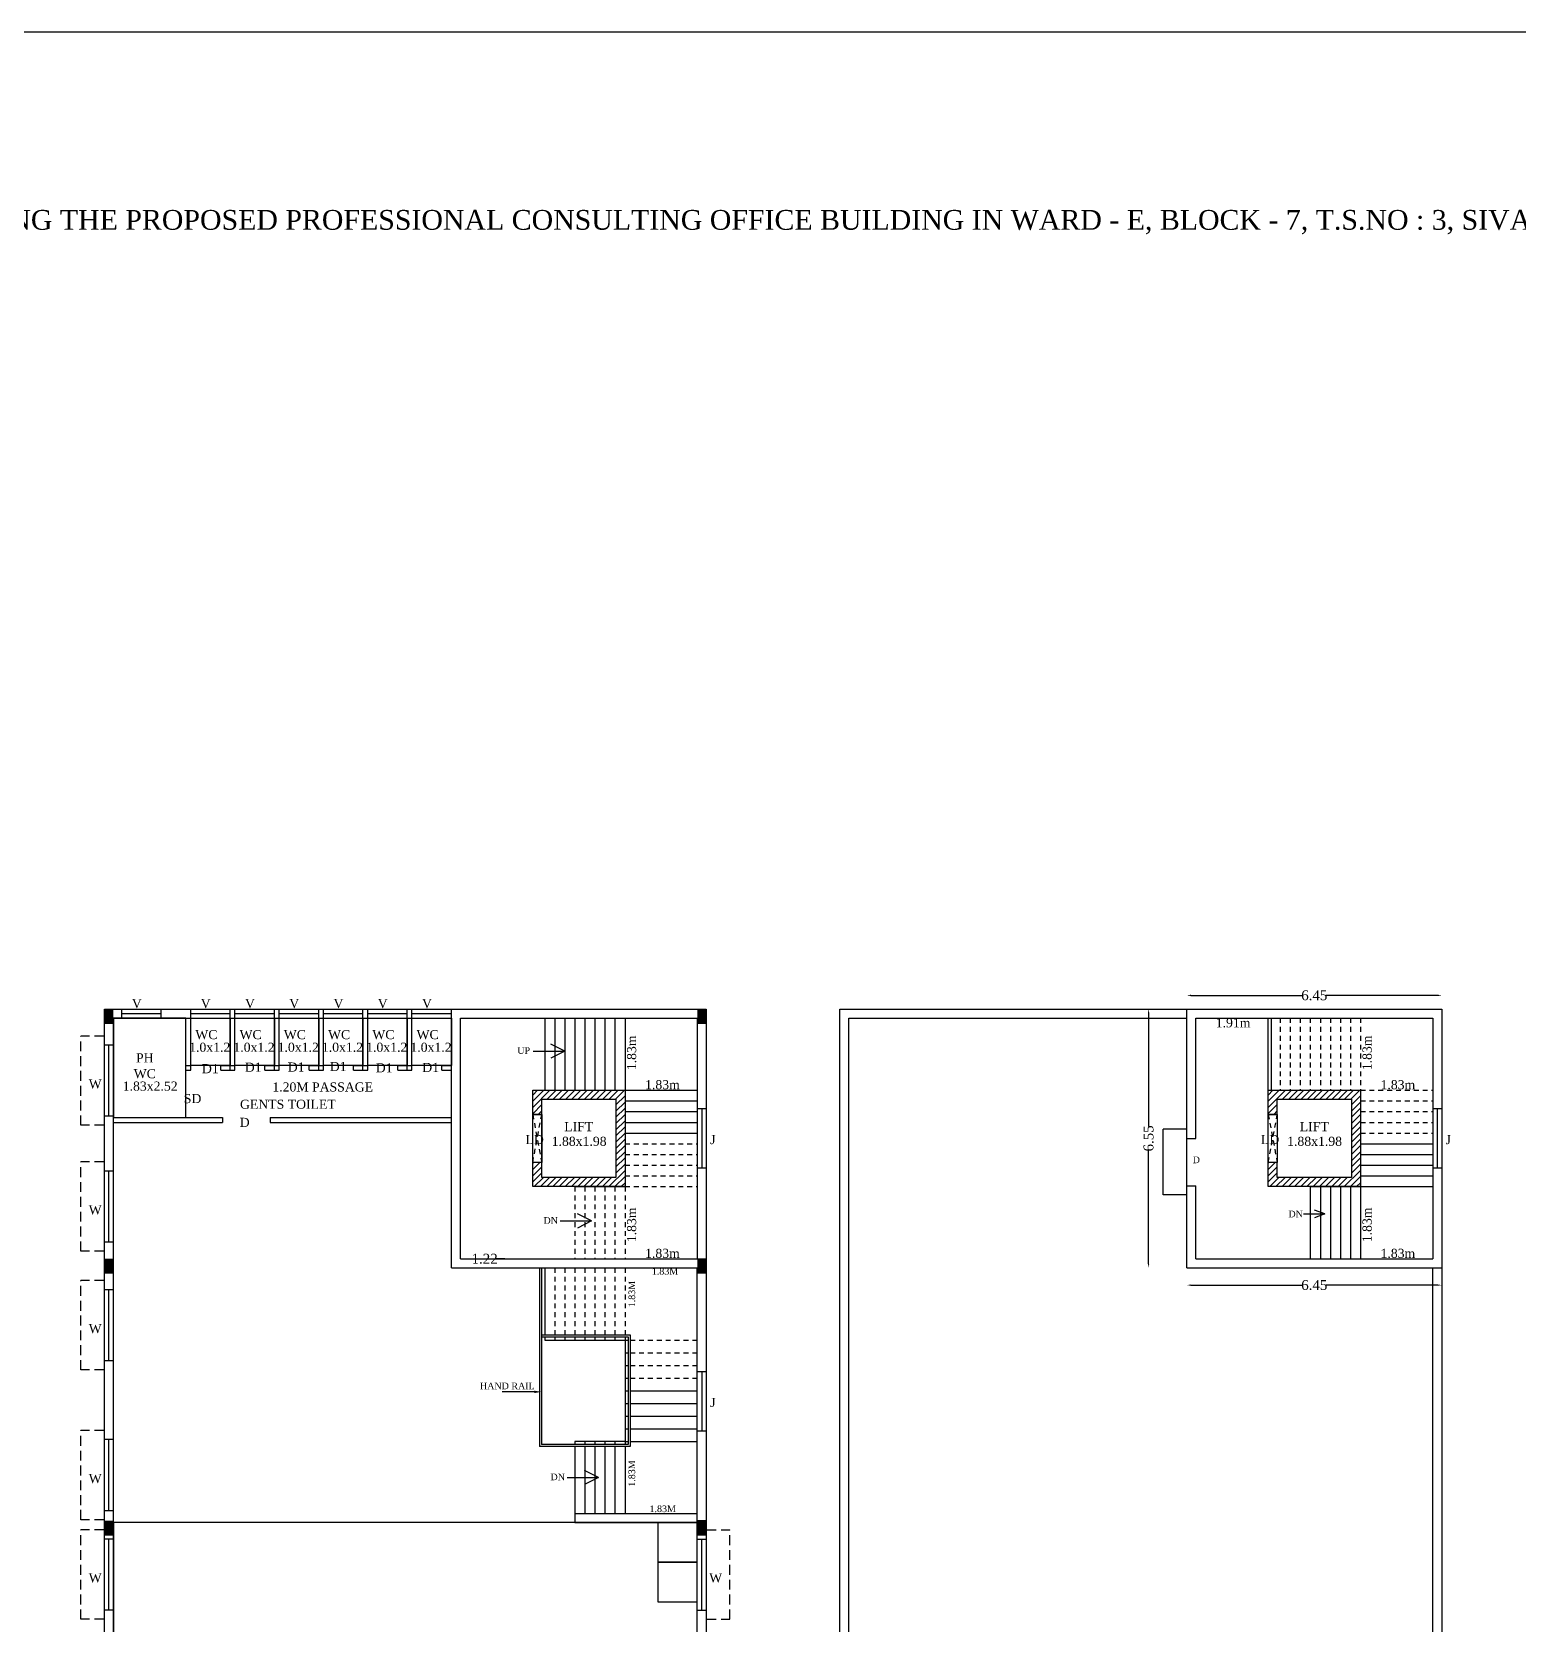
# Model space of a CAD drawing. Header units: metres. Extents: x 3520 to 17931, y 2577 to 6638.
# Drawn here: x 3589.66 to 3627.28, y 2670.05 to 2710.35 of the extents above; entities that cross this region are included whole.
import ezdxf
from ezdxf import colors
from ezdxf.entities.mleader import LeaderData, LeaderLine
from ezdxf.math import Vec2, Vec3

# ---------------------------------------------------------------- set-up
doc = ezdxf.new("R2010")
doc.units = ezdxf.units.M
doc.header["$MEASUREMENT"] = 0
doc.linetypes.add('DASHED2', pattern=[0.375, 0.25, -0.125])
doc.linetypes.add('HIDDEN2', pattern=[0.1875, 0.125, -0.0625])
for name, color, linetype in [('BLK_1_FLR_3_AC_ROOM_1', 7, 'Continuous'), ('BLK_1_FLR_3_BLT_UP_AREA', 7, 'Continuous'), ('BLK_1_FLR_3_CARPET_AREA', 7, 'Continuous'), ('BLK_1_FLR_3_DA_LIFT', 7, 'Continuous'), ('BLK_1_FLR_3_DRINKING_WATER', 7, 'Continuous'), ('BLK_1_FLR_3_EXIT_WIDTH_DOOR', 7, 'Continuous'), ('BLK_1_FLR_3_SP_WC', 7, 'Continuous'), ('BLK_1_FLR_3_WASH', 7, 'Continuous'), ('BLK_1_FLR_3_WATER_CLOSET', 7, 'Continuous'), ('BLK_1_FLR_4_ROOF_AREA', 7, 'Continuous'), ('BLK_1_STAIR_HEADROOM', 7, 'Continuous'), ('LOCATION_PLAN', 7, 'Continuous')]:
    doc.layers.add(name, color=color, linetype=linetype)
doc.styles.add('ANAND', font='times.ttf')
doc.styles.get("Standard").update_dxf_attribs({"font": 'times.ttf'})
doc.dimstyles.new('STANDARD$0', dxfattribs={"dimtxt": 0.25, "dimasz": 0.1, "dimexe": 2, "dimexo": 2, "dimgap": 0, "dimtad": 0, "dimzin": 0, "dimdsep": 46, "dimtxsty": 'ANAND', "dimcen": 0.0625, "dimdle": 2.5, "dimse1": 1, "dimse2": 1, "dimclrd": 2, "dimclre": 9, "dimadec": 0, "dimazin": 0, "dimtfac": 1, "dimtix": 1, "dimtofl": 0, "dimtmove": 2, "dimatfit": 3, "dimldrblk": 'OBLIQUE', "dimfxl": 0, "dimtolj": 1, "dimtzin": 0, "dimarcsym": 0})

# ---------------------------------------------------------------- blocks, each defined once
blk = doc.blocks.new('*D40')
at = {"color": 2, "lineweight": -2}
for p, q in [((3618.995, 2685.967), (3621.816, 2685.967)), ((3625.243, 2685.967), (3622.422, 2685.967))]:
    blk.add_line(p, q, dxfattribs=at)
at = {"color": 2}
for points in [[(3618.995, 2685.984), (3618.995, 2685.95), (3618.895, 2685.967)], [(3625.243, 2685.984), (3625.243, 2685.95), (3625.343, 2685.967)]]:
    blk.add_solid(points, dxfattribs=at)
at = {"layer": 'Defpoints', "color": 0}
for p in [(3625.343, 2685.967), (3618.895, 2685.621), (3625.343, 2685.621)]:
    blk.add_point(p, dxfattribs=at)
at = {"color": 0, "insert": (3622.119, 2685.967), "char_height": 0.25, "attachment_point": 5, "style": 'ANAND'}
blk.add_mtext('\\A1;6.45', dxfattribs=at)
blk = doc.blocks.new('_Oblique')
at = {"color": 0, "linetype": 'ByBlock', "lineweight": -2}
blk.add_line((-0.5, -0.5), (0.5, 0.5), dxfattribs=at)
blk = doc.blocks.new('*D41')
at = {"layer": 'BLK_1_STAIR_HEADROOM', "color": 2, "lineweight": -2}
for p, q in [((3617.925, 2685.521), (3617.925, 2682.65)), ((3617.925, 2679.172), (3617.925, 2682.044))]:
    blk.add_line(p, q, dxfattribs=at)
at = {"layer": 'BLK_1_STAIR_HEADROOM', "color": 2}
for points in [[(3617.909, 2685.521), (3617.942, 2685.521), (3617.925, 2685.621)], [(3617.909, 2679.172), (3617.942, 2679.172), (3617.925, 2679.072)]]:
    blk.add_solid(points, dxfattribs=at)
at = {"layer": 'Defpoints', "color": 0}
for p in [(3617.925, 2685.621), (3620.159, 2685.621), (3620.159, 2679.072)]:
    blk.add_point(p, dxfattribs=at)
at = {"layer": 'BLK_1_STAIR_HEADROOM', "color": 0, "insert": (3617.925, 2682.347), "char_height": 0.25, "attachment_point": 5, "rotation": 90, "style": 'ANAND'}
blk.add_mtext('\\A1;6.55', dxfattribs=at)
blk = doc.blocks.new('*D68')
at = {"layer": 'BLK_1_STAIR_HEADROOM', "color": 2, "lineweight": -2}
for p, q in [((3618.995, 2678.634), (3621.816, 2678.634)), ((3625.243, 2678.634), (3622.422, 2678.634))]:
    blk.add_line(p, q, dxfattribs=at)
at = {"layer": 'BLK_1_STAIR_HEADROOM', "color": 2}
for points in [[(3618.995, 2678.651), (3618.995, 2678.618), (3618.895, 2678.634)], [(3625.243, 2678.651), (3625.243, 2678.618), (3625.343, 2678.634)]]:
    blk.add_solid(points, dxfattribs=at)
at = {"layer": 'Defpoints', "color": 0}
for p in [(3618.895, 2679.072), (3625.343, 2679.072), (3618.895, 2678.634)]:
    blk.add_point(p, dxfattribs=at)
at = {"layer": 'BLK_1_STAIR_HEADROOM', "color": 0, "insert": (3622.119, 2678.634), "char_height": 0.25, "attachment_point": 5, "style": 'ANAND'}
blk.add_mtext('\\A1;6.45', dxfattribs=at)
blk = doc.blocks.new('*D123')
at = {"layer": 'BLK_1_FLR_3_EXIT_WIDTH_DOOR', "color": 2, "lineweight": -2}
for p, q in [((3600.611, 2679.3), (3600.827, 2679.3)), ((3601.631, 2679.3), (3601.414, 2679.3))]:
    blk.add_line(p, q, dxfattribs=at)
at = {"layer": 'BLK_1_FLR_3_EXIT_WIDTH_DOOR', "color": 2}
for points in [[(3600.611, 2679.317), (3600.611, 2679.284), (3600.511, 2679.3)], [(3601.631, 2679.317), (3601.631, 2679.284), (3601.731, 2679.3)]]:
    blk.add_solid(points, dxfattribs=at)
at = {"layer": 'Defpoints', "color": 0}
for p in [(3600.511, 2679.3), (3601.731, 2679.3), (3601.731, 2679.3)]:
    blk.add_point(p, dxfattribs=at)
at = {"layer": 'BLK_1_FLR_3_EXIT_WIDTH_DOOR', "color": 0, "insert": (3601.121, 2679.3), "char_height": 0.25, "attachment_point": 5, "style": 'ANAND'}
blk.add_mtext('\\A1;1.22', dxfattribs=at)

msp = doc.modelspace()

# ---------------------------------------------------------------- hatches: boundary and pattern name
h = msp.add_hatch(color=256)
h.paths.add_polyline_path([(3591.728, 2685.621), (3591.613, 2685.621), (3591.613, 2685.355), (3591.728, 2685.355)])
h.paths.add_polyline_path([(3591.613, 2685.621), (3591.499, 2685.621), (3591.499, 2685.355), (3591.613, 2685.355)])
h.paths.add_polyline_path([(3591.728, 2685.355), (3591.613, 2685.355), (3591.613, 2685.241), (3591.728, 2685.241)])
h.paths.add_polyline_path([(3591.613, 2685.355), (3591.499, 2685.355), (3591.499, 2685.241), (3591.613, 2685.241)])
h = msp.add_hatch(color=256)
h.paths.add_polyline_path([(3606.73, 2685.621), (3606.616, 2685.621), (3606.616, 2685.355), (3606.73, 2685.355)])
h.paths.add_polyline_path([(3606.616, 2685.621), (3606.501, 2685.621), (3606.501, 2685.355), (3606.616, 2685.355)])
h.paths.add_polyline_path([(3606.73, 2685.355), (3606.616, 2685.355), (3606.616, 2685.241), (3606.73, 2685.241)])
h.paths.add_polyline_path([(3606.616, 2685.355), (3606.501, 2685.355), (3606.501, 2685.241), (3606.616, 2685.241)])
h = msp.add_hatch()
h.set_pattern_fill('ANSI31', color=256, scale=0.888462)
h.set_pattern_definition([(45, (1480.94746, 3657.06344), (-0.0785296473, 0.0785296473), [])])
h.paths.add_polyline_path([(3604.674, 2683.565), (3602.338, 2683.565), (3602.338, 2682.956), (3602.567, 2682.956), (3602.567, 2683.337), (3604.445, 2683.337), (3604.445, 2681.357), (3602.567, 2681.357), (3602.567, 2681.737), (3602.338, 2681.737), (3602.338, 2681.128), (3604.674, 2681.128)])
h = msp.add_hatch()
h.set_pattern_fill('ANSI31', color=256, scale=0.888462)
h.set_pattern_definition([(45, (1499.56052, 3657.06344), (-0.0785296473, 0.0785296473), [])])
h.paths.add_polyline_path([(3623.287, 2683.565), (3620.952, 2683.565), (3620.952, 2682.956), (3621.18, 2682.956), (3621.18, 2683.337), (3623.058, 2683.337), (3623.058, 2681.357), (3621.18, 2681.357), (3621.18, 2681.737), (3620.952, 2681.737), (3620.952, 2681.128), (3623.287, 2681.128)])
h = msp.add_hatch(color=256)
h.paths.add_polyline_path([(3591.728, 2679.301), (3591.613, 2679.301), (3591.613, 2679.034), (3591.728, 2679.034)])
h.paths.add_polyline_path([(3591.613, 2679.301), (3591.499, 2679.301), (3591.499, 2679.034), (3591.613, 2679.034)])
h.paths.add_polyline_path([(3591.728, 2679.034), (3591.613, 2679.034), (3591.613, 2678.92), (3591.728, 2678.92)])
h.paths.add_polyline_path([(3591.613, 2679.034), (3591.499, 2679.034), (3591.499, 2678.92), (3591.613, 2678.92)])
h = msp.add_hatch(color=256)
h.paths.add_polyline_path([(3606.73, 2679.301), (3606.616, 2679.301), (3606.616, 2679.034), (3606.73, 2679.034)])
h.paths.add_polyline_path([(3606.616, 2679.301), (3606.501, 2679.301), (3606.501, 2679.034), (3606.616, 2679.034)])
h.paths.add_polyline_path([(3606.73, 2679.034), (3606.616, 2679.034), (3606.616, 2678.92), (3606.73, 2678.92)])
h.paths.add_polyline_path([(3606.616, 2679.034), (3606.501, 2679.034), (3606.501, 2678.92), (3606.616, 2678.92)])
h = msp.add_hatch(color=256)
h.paths.add_polyline_path([(3591.728, 2672.675), (3591.613, 2672.675), (3591.613, 2672.409), (3591.728, 2672.409)])
h.paths.add_polyline_path([(3591.613, 2672.675), (3591.499, 2672.675), (3591.499, 2672.409), (3591.613, 2672.409)])
h.paths.add_polyline_path([(3591.728, 2672.409), (3591.613, 2672.409), (3591.613, 2672.294), (3591.728, 2672.294)])
h.paths.add_polyline_path([(3591.613, 2672.409), (3591.499, 2672.409), (3591.499, 2672.294), (3591.613, 2672.294)])
h = msp.add_hatch(color=256)
h.paths.add_polyline_path([(3606.73, 2672.675), (3606.616, 2672.675), (3606.616, 2672.409), (3606.73, 2672.409)])
h.paths.add_polyline_path([(3606.616, 2672.675), (3606.501, 2672.675), (3606.501, 2672.409), (3606.616, 2672.409)])
h.paths.add_polyline_path([(3606.73, 2672.409), (3606.616, 2672.409), (3606.616, 2672.294), (3606.73, 2672.294)])
h.paths.add_polyline_path([(3606.616, 2672.409), (3606.501, 2672.409), (3606.501, 2672.294), (3606.616, 2672.294)])

# ---------------------------------------------------------------- linework, layer by layer
for p, q in [((3591.499, 2685.621), (3606.73, 2685.621)), ((3591.499, 2632.237), (3591.499, 2685.621)), ((3591.728, 2685.393), (3600.282, 2685.393)), ((3591.728, 2632.466), (3591.728, 2685.393)), ((3591.938, 2685.393), (3591.938, 2685.621)), ((3591.938, 2685.507), (3592.938, 2685.507)), ((3592.938, 2685.393), (3592.938, 2685.621)), ((3593.562, 2684.073), (3593.562, 2685.393)), ((3593.682, 2685.393), (3593.682, 2685.621)), ((3593.682, 2685.507), (3594.682, 2685.507)), ((3593.682, 2684.073), (3593.682, 2685.393)), ((3594.682, 2685.393), (3594.682, 2685.621)), ((3594.682, 2684.073), (3594.682, 2685.393)), ((3594.802, 2685.393), (3594.802, 2685.621)), ((3594.802, 2685.507), (3595.802, 2685.507)), ((3594.802, 2684.073), (3594.802, 2685.393)), ((3595.802, 2685.393), (3595.802, 2685.621)), ((3595.802, 2684.073), (3595.802, 2685.393)), ((3595.922, 2685.393), (3595.922, 2685.621)), ((3595.922, 2685.507), (3596.922, 2685.507)), ((3595.922, 2684.073), (3595.922, 2685.393)), ((3596.922, 2685.393), (3596.922, 2685.621)), ((3596.922, 2684.073), (3596.922, 2685.393)), ((3597.042, 2685.393), (3597.042, 2685.621)), ((3597.042, 2685.507), (3598.042, 2685.507)), ((3597.042, 2684.073), (3597.042, 2685.393)), ((3598.042, 2685.393), (3598.042, 2685.621)), ((3598.042, 2684.073), (3598.042, 2685.393)), ((3598.162, 2685.393), (3598.162, 2685.621)), ((3598.162, 2685.507), (3599.162, 2685.507)), ((3598.162, 2684.073), (3598.162, 2685.393)), ((3599.162, 2685.393), (3599.162, 2685.621)), ((3599.162, 2684.073), (3599.162, 2685.393)), ((3599.282, 2685.393), (3599.282, 2685.621)), ((3599.282, 2685.507), (3600.282, 2685.507)), ((3599.282, 2684.073), (3599.282, 2685.393)), ((3600.282, 2685.393), (3600.282, 2685.621)), ((3600.282, 2679.072), (3600.282, 2685.393)), ((3600.511, 2685.393), (3606.502, 2685.393)), ((3600.511, 2679.3), (3600.511, 2685.393)), ((3602.643, 2685.393), (3602.643, 2683.565)), ((3602.897, 2685.393), (3602.897, 2683.565)), ((3603.151, 2685.393), (3603.151, 2683.565)), ((3603.405, 2685.393), (3603.405, 2683.565)), ((3603.658, 2685.393), (3603.658, 2683.565)), ((3603.912, 2685.393), (3603.912, 2683.565)), ((3604.166, 2685.393), (3604.166, 2683.565)), ((3604.42, 2685.393), (3604.42, 2683.565)), ((3604.674, 2685.393), (3604.674, 2683.565)), ((3606.502, 2685.621), (3606.73, 2685.621)), ((3606.502, 2685.393), (3606.502, 2679.3)), ((3606.73, 2685.621), (3606.73, 2625.917)), ((3610.112, 2685.621), (3625.343, 2685.621)), ((3610.112, 2625.917), (3610.112, 2685.621)), ((3610.341, 2685.393), (3618.895, 2685.393)), ((3610.341, 2626.147), (3610.341, 2685.393)), ((3618.895, 2679.072), (3618.895, 2685.621)), ((3619.124, 2685.393), (3625.115, 2685.393)), ((3619.124, 2682.348), (3619.124, 2685.393)), ((3620.952, 2683.565), (3620.952, 2685.393)), ((3621.032, 2683.565), (3621.032, 2685.393)), ((3625.115, 2685.393), (3625.115, 2679.3)), ((3625.343, 2685.621), (3625.343, 2625.917)), ((3591.728, 2684.708), (3591.499, 2684.708)), ((3591.613, 2682.908), (3591.613, 2684.708)), ((3603.151, 2684.554), (3602.795, 2684.732)), ((3593.562, 2684.193), (3593.682, 2684.193)), ((3594.442, 2684.193), (3594.802, 2684.193)), ((3594.442, 2684.073), (3594.442, 2684.193)), ((3595.562, 2684.193), (3595.922, 2684.193)), ((3595.562, 2684.073), (3595.562, 2684.193)), ((3596.682, 2684.193), (3597.042, 2684.193)), ((3596.682, 2684.073), (3596.682, 2684.193)), ((3597.802, 2684.193), (3598.162, 2684.193)), ((3597.802, 2684.073), (3597.802, 2684.193)), ((3598.922, 2684.193), (3599.282, 2684.193)), ((3598.922, 2684.073), (3598.922, 2684.193)), ((3600.042, 2684.193), (3600.282, 2684.193)), ((3600.042, 2684.073), (3600.042, 2684.193)), ((3602.353, 2684.554), (3603.151, 2684.554)), ((3603.151, 2684.554), (3602.795, 2684.377)), ((3593.562, 2684.073), (3593.682, 2684.073)), ((3594.442, 2684.073), (3594.802, 2684.073)), ((3595.562, 2684.073), (3595.922, 2684.073)), ((3596.682, 2684.073), (3597.042, 2684.073)), ((3597.802, 2684.073), (3598.162, 2684.073)), ((3598.922, 2684.073), (3599.282, 2684.073)), ((3600.042, 2684.073), (3600.282, 2684.073)), ((3602.643, 2683.565), (3604.674, 2683.565)), ((3603.405, 2683.565), (3604.674, 2683.565)), ((3604.674, 2683.565), (3606.502, 2683.565)), ((3604.674, 2683.565), (3604.674, 2682.482)), ((3604.674, 2683.565), (3604.674, 2681.128)), ((3621.256, 2683.565), (3623.287, 2683.565)), ((3622.018, 2683.565), (3623.287, 2683.565)), ((3623.287, 2683.565), (3623.287, 2682.482)), ((3623.287, 2683.565), (3623.287, 2681.128)), ((3604.674, 2683.294), (3606.502, 2683.294)), ((3604.674, 2683.024), (3606.502, 2683.024)), ((3606.502, 2683.101), (3606.73, 2683.101)), ((3606.616, 2683.101), (3606.616, 2681.601)), ((3625.115, 2683.101), (3625.343, 2683.101)), ((3625.229, 2683.101), (3625.229, 2681.601)), ((3591.728, 2682.908), (3591.499, 2682.908)), ((3591.728, 2682.873), (3594.49, 2682.873)), ((3591.728, 2682.753), (3594.49, 2682.753)), ((3594.49, 2682.873), (3594.49, 2682.753)), ((3595.69, 2682.873), (3600.282, 2682.873)), ((3595.69, 2682.873), (3595.69, 2682.753)), ((3595.69, 2682.753), (3600.282, 2682.753)), ((3602.567, 2682.956), (3602.338, 2682.956)), ((3604.674, 2682.753), (3606.502, 2682.753)), ((3618.295, 2680.918), (3618.295, 2682.578)), ((3618.895, 2682.578), (3618.295, 2682.578)), ((3621.18, 2682.956), (3620.952, 2682.956)), ((3604.674, 2682.482), (3606.502, 2682.482)), ((3618.895, 2682.348), (3619.124, 2682.348)), ((3623.287, 2682.211), (3625.115, 2682.211)), ((3623.287, 2681.94), (3625.115, 2681.94)), ((3591.728, 2681.522), (3591.499, 2681.522)), ((3591.613, 2679.722), (3591.613, 2681.522)), ((3602.567, 2681.737), (3602.338, 2681.737)), ((3606.502, 2681.601), (3606.73, 2681.601)), ((3621.18, 2681.737), (3620.952, 2681.737)), ((3623.287, 2681.67), (3625.115, 2681.67)), ((3623.287, 2681.399), (3625.115, 2681.399)), ((3625.115, 2681.601), (3625.343, 2681.601)), ((3603.405, 2681.128), (3604.674, 2681.128)), ((3618.895, 2681.148), (3619.124, 2681.148)), ((3619.124, 2679.3), (3619.124, 2681.148)), ((3622.018, 2681.128), (3622.018, 2679.3)), ((3622.018, 2681.128), (3623.287, 2681.128)), ((3622.272, 2681.128), (3622.272, 2679.3)), ((3622.525, 2681.128), (3622.525, 2679.3)), ((3622.779, 2681.128), (3622.779, 2679.3)), ((3623.033, 2681.128), (3623.033, 2679.3)), ((3623.287, 2681.128), (3625.115, 2681.128)), ((3623.287, 2681.128), (3623.287, 2679.3)), ((3618.895, 2680.918), (3618.295, 2680.918)), ((3603.029, 2680.257), (3603.826, 2680.257)), ((3603.826, 2680.257), (3603.471, 2680.435)), ((3603.826, 2680.257), (3603.471, 2680.079)), ((3621.848, 2680.437), (3622.382, 2680.437)), ((3622.382, 2680.437), (3622.122, 2680.534)), ((3622.382, 2680.437), (3622.122, 2680.339)), ((3591.728, 2679.722), (3591.499, 2679.722)), ((3600.282, 2679.072), (3606.502, 2679.072)), ((3600.511, 2679.3), (3606.502, 2679.3)), ((3602.513, 2679.072), (3602.513, 2674.55)), ((3602.563, 2679.072), (3602.563, 2674.6)), ((3602.643, 2679.072), (3602.643, 2677.374)), ((3606.502, 2679.301), (3606.73, 2679.301)), ((3606.502, 2632.466), (3606.502, 2679.072)), ((3606.502, 2632.466), (3606.502, 2679.072)), ((3618.895, 2679.072), (3625.343, 2679.072)), ((3619.124, 2679.3), (3625.115, 2679.3)), ((3625.115, 2626.147), (3625.115, 2679.072)), ((3625.115, 2626.147), (3625.115, 2679.072)), ((3591.728, 2678.517), (3591.499, 2678.517)), ((3591.613, 2676.717), (3591.613, 2678.517)), ((3602.563, 2677.374), (3604.804, 2677.374)), ((3604.804, 2677.374), (3604.804, 2675.962)), ((3602.563, 2677.324), (3604.754, 2677.324)), ((3602.643, 2677.324), (3602.643, 2677.244)), ((3602.643, 2677.244), (3604.674, 2677.244)), ((3602.897, 2677.324), (3602.897, 2677.244)), ((3603.151, 2677.324), (3603.151, 2677.244)), ((3603.405, 2677.324), (3603.405, 2677.244)), ((3603.659, 2677.324), (3603.659, 2677.244)), ((3603.912, 2677.324), (3603.912, 2677.244)), ((3604.166, 2677.324), (3604.166, 2677.244)), ((3604.42, 2677.324), (3604.42, 2677.244)), ((3604.674, 2677.324), (3604.674, 2677.244)), ((3604.674, 2677.244), (3604.754, 2677.244)), ((3604.674, 2677.244), (3604.674, 2675.962)), ((3604.754, 2677.324), (3604.754, 2675.962)), ((3591.728, 2676.717), (3591.499, 2676.717)), ((3604.674, 2676.924), (3604.754, 2676.924)), ((3604.674, 2676.603), (3604.754, 2676.603)), ((3604.674, 2676.283), (3604.754, 2676.283)), ((3606.502, 2676.45), (3606.73, 2676.45)), ((3606.616, 2676.45), (3606.616, 2674.95)), ((3604.674, 2675.962), (3604.674, 2674.68)), ((3604.674, 2675.962), (3604.754, 2675.962)), ((3604.754, 2675.962), (3604.754, 2674.6)), ((3604.804, 2675.962), (3604.804, 2674.55)), ((3604.804, 2675.962), (3606.502, 2675.962)), ((3604.804, 2675.642), (3606.502, 2675.642)), ((3604.804, 2675.321), (3606.502, 2675.321)), ((3604.804, 2675.001), (3606.502, 2675.001)), ((3606.502, 2674.95), (3606.73, 2674.95)), ((3591.728, 2674.723), (3591.499, 2674.723)), ((3591.613, 2672.923), (3591.613, 2674.723)), ((3604.804, 2674.55), (3602.513, 2674.55)), ((3604.754, 2674.6), (3602.563, 2674.6)), ((3604.674, 2674.68), (3603.405, 2674.68)), ((3603.405, 2674.55), (3603.405, 2672.623)), ((3603.659, 2674.55), (3603.659, 2672.853)), ((3603.912, 2674.55), (3603.912, 2672.853)), ((3604.166, 2674.55), (3604.166, 2672.853)), ((3604.42, 2674.55), (3604.42, 2672.853)), ((3604.674, 2674.55), (3604.674, 2672.853)), ((3604.804, 2674.68), (3606.502, 2674.68)), ((3603.206, 2673.767), (3604.004, 2673.767)), ((3604.004, 2673.767), (3603.649, 2673.944)), ((3604.004, 2673.767), (3603.649, 2673.589)), ((3591.728, 2672.923), (3591.499, 2672.923)), ((3603.405, 2672.853), (3606.502, 2672.853)), ((3603.405, 2672.623), (3606.502, 2672.623)), ((3606.502, 2672.675), (3606.73, 2672.675)), ((3591.728, 2672.209), (3591.499, 2672.209)), ((3591.613, 2670.409), (3591.613, 2672.209)), ((3606.502, 2672.209), (3606.73, 2672.209)), ((3606.616, 2670.409), (3606.616, 2672.209)), ((3591.728, 2670.409), (3591.499, 2670.409)), ((3606.502, 2670.409), (3606.73, 2670.409))]:
    msp.add_line(p, q)
at = {"linetype": 'HIDDEN2'}
for p, q in [((3621.256, 2685.393), (3621.256, 2683.565)), ((3621.51, 2685.393), (3621.51, 2683.565)), ((3621.764, 2685.393), (3621.764, 2683.565)), ((3622.018, 2685.393), (3622.018, 2683.565)), ((3622.272, 2685.393), (3622.272, 2683.565)), ((3622.525, 2685.393), (3622.525, 2683.565)), ((3622.779, 2685.393), (3622.779, 2683.565)), ((3623.033, 2685.393), (3623.033, 2683.565)), ((3623.287, 2685.393), (3623.287, 2683.565)), ((3623.287, 2683.565), (3625.115, 2683.565)), ((3623.287, 2683.294), (3625.115, 2683.294)), ((3623.287, 2683.024), (3625.115, 2683.024)), ((3602.338, 2682.956), (3602.567, 2681.737)), ((3602.338, 2681.737), (3602.567, 2682.945)), ((3620.952, 2682.956), (3621.18, 2681.737)), ((3620.952, 2681.737), (3621.18, 2682.945)), ((3623.287, 2682.753), (3625.115, 2682.753)), ((3604.674, 2682.482), (3604.674, 2681.128)), ((3604.674, 2682.211), (3606.502, 2682.211)), ((3623.287, 2682.482), (3625.115, 2682.482)), ((3623.287, 2682.482), (3623.287, 2681.128)), ((3604.674, 2681.94), (3606.502, 2681.94)), ((3604.674, 2681.67), (3606.502, 2681.67)), ((3604.674, 2681.399), (3606.502, 2681.399)), ((3603.405, 2681.128), (3603.405, 2679.3)), ((3604.674, 2681.128), (3603.405, 2681.128)), ((3603.658, 2681.128), (3603.658, 2679.3)), ((3603.912, 2681.128), (3603.912, 2679.3)), ((3604.166, 2681.128), (3604.166, 2679.3)), ((3604.42, 2681.128), (3604.42, 2679.3)), ((3604.674, 2681.128), (3606.502, 2681.128)), ((3604.674, 2681.128), (3604.674, 2679.3)), ((3623.287, 2681.128), (3622.018, 2681.128)), ((3602.897, 2679.072), (3602.897, 2677.374)), ((3603.151, 2679.072), (3603.151, 2677.374)), ((3603.405, 2679.072), (3603.405, 2677.374)), ((3603.659, 2679.072), (3603.659, 2677.374)), ((3603.912, 2679.072), (3603.912, 2677.374)), ((3604.166, 2679.072), (3604.166, 2677.374)), ((3604.42, 2679.072), (3604.42, 2677.374)), ((3604.674, 2679.072), (3604.674, 2677.374)), ((3604.804, 2677.244), (3606.502, 2677.244)), ((3604.804, 2676.924), (3606.502, 2676.924)), ((3604.804, 2676.603), (3606.502, 2676.603)), ((3604.804, 2676.283), (3606.502, 2676.283)), ((3604.674, 2675.642), (3604.754, 2675.642)), ((3604.674, 2675.321), (3604.754, 2675.321)), ((3604.674, 2675.001), (3604.754, 2675.001)), ((3603.405, 2674.68), (3603.405, 2674.6)), ((3603.659, 2674.68), (3603.659, 2674.6)), ((3603.912, 2674.68), (3603.912, 2674.6)), ((3604.166, 2674.68), (3604.166, 2674.6)), ((3604.42, 2674.68), (3604.42, 2674.6)), ((3604.674, 2674.68), (3604.754, 2674.68)), ((3604.674, 2674.68), (3604.674, 2674.6))]:
    msp.add_line(p, q, dxfattribs=at)
at = {"linetype": 'DASHED2'}
for p, q in [((3590.899, 2682.678), (3590.899, 2684.938)), ((3591.499, 2684.938), (3590.899, 2684.938)), ((3591.499, 2682.678), (3590.899, 2682.678)), ((3590.899, 2679.492), (3590.899, 2681.752)), ((3591.499, 2681.752), (3590.899, 2681.752)), ((3591.499, 2679.492), (3590.899, 2679.492)), ((3590.899, 2676.487), (3590.899, 2678.747)), ((3591.499, 2678.747), (3590.899, 2678.747)), ((3591.499, 2676.487), (3590.899, 2676.487)), ((3590.899, 2672.693), (3590.899, 2674.953)), ((3591.499, 2674.953), (3590.899, 2674.953)), ((3591.499, 2672.693), (3590.899, 2672.693)), ((3590.899, 2670.179), (3590.899, 2672.439)), ((3591.499, 2672.439), (3590.899, 2672.439)), ((3606.73, 2672.439), (3607.33, 2672.439)), ((3607.33, 2670.179), (3607.33, 2672.439)), ((3591.499, 2670.179), (3590.899, 2670.179)), ((3606.73, 2670.179), (3607.33, 2670.179))]:
    msp.add_line(p, q, dxfattribs=at)
for points in [[(3520.483, 2710.351), (3679.581, 2710.351), (3679.581, 2606.963), (3520.483, 2606.963)], [(3602.338, 2682.956), (3602.567, 2682.956), (3602.567, 2681.737), (3602.338, 2681.737)], [(3620.952, 2682.956), (3621.18, 2682.956), (3621.18, 2681.737), (3620.952, 2681.737)]]:
    msp.add_lwpolyline(points, close=True)
for points in [[(3602.338, 2682.956), (3602.338, 2683.565), (3604.674, 2683.565), (3604.674, 2681.128), (3602.338, 2681.128), (3602.338, 2681.737)], [(3620.952, 2682.956), (3620.952, 2683.565), (3623.287, 2683.565), (3623.287, 2681.128), (3620.952, 2681.128), (3620.952, 2681.737)], [(3602.567, 2682.956), (3602.567, 2683.337), (3604.445, 2683.337), (3604.445, 2681.357), (3602.567, 2681.357), (3602.567, 2681.737)], [(3621.18, 2682.956), (3621.18, 2683.337), (3623.058, 2683.337), (3623.058, 2681.357), (3621.18, 2681.357), (3621.18, 2681.737)], [(3591.499, 2672.171), (3591.499, 2679.3)], [(3610.112, 2672.171), (3610.112, 2679.3)]]:
    msp.add_lwpolyline(points)
at = {"layer": 'BLK_1_FLR_3_AC_ROOM_1', "color": 2}
msp.add_lwpolyline([(3606.502, 2672.623), (3591.728, 2672.623), (3591.728, 2632.466), (3606.502, 2632.466)], close=True, dxfattribs=at)
at = {"layer": 'BLK_1_FLR_3_BLT_UP_AREA', "color": 18}
msp.add_lwpolyline([(3606.73, 2632.237), (3591.499, 2632.237), (3591.499, 2685.621), (3606.73, 2685.621)], close=True, dxfattribs=at)
at = {"layer": 'BLK_1_FLR_3_CARPET_AREA', "color": 18}
msp.add_lwpolyline([(3606.502, 2672.623), (3591.728, 2672.623), (3591.728, 2632.466), (3606.502, 2632.466)], close=True, dxfattribs=at)
at = {"layer": 'BLK_1_FLR_3_DA_LIFT', "color": 30}
msp.add_lwpolyline([(3602.567, 2683.337), (3604.445, 2683.337), (3604.445, 2681.357), (3602.567, 2681.357)], close=True, dxfattribs=at)
at = {"layer": 'BLK_1_FLR_3_DRINKING_WATER', "color": 7}
msp.add_lwpolyline([(3605.502, 2671.623), (3606.502, 2671.623), (3606.502, 2672.623), (3605.502, 2672.623)], close=True, dxfattribs=at)
at = {"layer": 'BLK_1_FLR_3_SP_WC', "color": 233}
msp.add_lwpolyline([(3593.562, 2685.393), (3591.728, 2685.393), (3591.728, 2682.873), (3593.562, 2682.873)], close=True, dxfattribs=at)
at = {"layer": 'BLK_1_FLR_3_WASH', "color": 55}
msp.add_lwpolyline([(3605.502, 2670.623), (3606.502, 2670.623), (3606.502, 2671.623), (3605.502, 2671.623)], close=True, dxfattribs=at)
at = {"layer": 'BLK_1_FLR_3_WATER_CLOSET', "color": 1}
for points in [[(3593.682, 2685.393), (3594.682, 2685.393), (3594.682, 2684.193), (3593.682, 2684.193)], [(3595.802, 2684.193), (3594.802, 2684.193), (3594.802, 2685.393), (3595.802, 2685.393)], [(3595.922, 2685.393), (3596.922, 2685.393), (3596.922, 2684.193), (3595.922, 2684.193)], [(3597.042, 2685.393), (3598.042, 2685.393), (3598.042, 2684.193), (3597.042, 2684.193)], [(3598.162, 2685.393), (3599.162, 2685.393), (3599.162, 2684.193), (3598.162, 2684.193)], [(3599.282, 2685.393), (3600.282, 2685.393), (3600.282, 2684.193), (3599.282, 2684.193)]]:
    msp.add_lwpolyline(points, close=True, dxfattribs=at)
at = {"layer": 'BLK_1_FLR_4_ROOF_AREA', "color": 54}
msp.add_lwpolyline([(3610.112, 2685.621), (3625.343, 2685.621), (3625.343, 2625.917), (3610.112, 2625.917)], close=True, dxfattribs=at)
at = {"layer": 'LOCATION_PLAN', "color": 7}
msp.add_lwpolyline([(3520.483, 2710.351), (3679.581, 2710.351), (3679.581, 2606.963), (3520.483, 2606.963)], close=True, dxfattribs=at)

# ---------------------------------------------------------------- texts
for s, p in [('V', (3592.193, 2685.647)), ('V', (3593.937, 2685.647)), ('V', (3595.057, 2685.647)), ('V', (3596.177, 2685.647)), ('V', (3597.297, 2685.647)), ('V', (3598.417, 2685.647)), ('V', (3599.537, 2685.647)), ('WC', (3593.799, 2684.859)), ('WC', (3594.919, 2684.859)), ('WC', (3596.039, 2684.859)), ('WC', (3597.159, 2684.859)), ('WC', (3598.279, 2684.859)), ('WC', (3599.399, 2684.859)), ('1.91m', (3619.624, 2685.158)), ('1.0x1.2', (3593.643, 2684.539)), ('1.0x1.2', (3594.763, 2684.539)), ('1.0x1.2', (3595.883, 2684.539)), ('1.0x1.2', (3597.003, 2684.539)), ('1.0x1.2', (3598.123, 2684.539)), ('1.0x1.2', (3599.243, 2684.539)), ('PH ', (3592.298, 2684.27)), ('D1', (3593.966, 2683.997)), ('D1', (3595.051, 2684.034)), ('D1', (3596.139, 2684.038)), ('D1', (3597.201, 2684.052)), ('D1', (3598.365, 2684.019)), ('D1', (3599.542, 2684.028)), ('W', (3591.102, 2683.61)), ('1.83x2.52', (3591.962, 2683.556)), ('WC', (3592.241, 2683.87)), ('1.83m', (3605.182, 2683.592)), ('1.83m', (3623.795, 2683.592)), ('SD', (3593.508, 2683.24)), ('1.20M PASSAGE', (3595.749, 2683.534)), ('GENTS TOILET', (3594.931, 2683.096)), ('D', (3594.922, 2682.638)), ('W', (3591.102, 2680.424)), ('1.83m', (3605.182, 2679.324)), ('1.83m', (3623.795, 2679.324)), ('W', (3591.102, 2677.419)), ('W', (3591.102, 2673.625)), ('W', (3591.102, 2671.111))]:
    msp.add_text(s, height=0.23).set_placement(p)
for s, rotation, p in [('1.83m', 90, (3604.956, 2684.073)), ('1.83m', 90, (3623.569, 2684.073)), ('LIFT', 360, (3603.138, 2682.53)), ('LIFT', 360, (3621.751, 2682.53)), ('LD', 360, (3602.155, 2682.203)), ('1.88x1.98', 360, (3602.818, 2682.159)), ('J', 360, (3606.83, 2682.203)), ('LD', 360, (3620.768, 2682.203)), ('1.88x1.98', 360, (3621.431, 2682.159)), ('J', 360, (3625.443, 2682.203)), ('1.83m', 90, (3604.956, 2679.72)), ('1.83m', 90, (3623.569, 2679.72)), ('J', 360, (3606.83, 2675.551)), ('W', 360, (3606.804, 2671.111))]:
    msp.add_text(s, height=0.23, rotation=rotation).set_placement(p)
at = {"insert": (3584.456, 2705.843), "char_height": 0.5, "attachment_point": 1}
msp.add_mtext_dynamic_manual_height_columns('PLAN SHOWING THE PROPOSED PROFESSIONAL CONSULTING OFFICE BUILDING IN WARD - E, BLOCK - 7, T.S.NO : 3, SIVAGANGAI MUNICIPALITY, SIVAGANGAI DISTRICT. ', width=85.84769, gutter_width=1, heights=[0], dxfattribs=at)
for s, insert, char_height, width, attachment_point in [('{\\W0.180809; }UP', (3601.934, 2684.484), 0.16769, 0.32886, 7), ('{\\W1.322411; }D', (3618.958, 2681.888), 0.16769, 0.32886, 1), ('DN', (3602.61, 2680.186), 0.1677, 0.32886, 7), ('DN', (3621.464, 2680.518), 0.1677, 0.32886, 1), ('1.83M', (3605.352, 2678.896), 0.1677, 0.32886, 7), ('{\\W6.339852; }HAND RAIL', (3600.602, 2675.998), 0.16769, 2.13011, 7), ('DN', (3602.788, 2673.696), 0.1677, 0.32886, 7), ('1.83M', (3605.294, 2672.886), 0.1677, 0.32886, 7)]:
    msp.add_mtext(s, dxfattribs=dict(insert=insert, char_height=char_height, width=width, attachment_point=attachment_point))
at = {"char_height": 0.1677, "width": 0.32886, "attachment_point": 7, "rotation": 90}
for insert in [(3604.934, 2678.073), (3604.934, 2673.532)]:
    msp.add_mtext('1.83M', dxfattribs=dict(at, insert=insert))

# ---------------------------------------------------------------- dimensions: what is measured, and where the dimension line sits
dim = msp.add_linear_dim(base=(3625.343, 2685.967), p1=(3618.895, 2685.621), p2=(3625.343, 2685.621), dimstyle='STANDARD$0', override={"dimfxl": 3, "dimfxlon": 1})
dim.commit()
dim.dimension.update_dxf_attribs({"geometry": '*D40', "text_midpoint": (3622.119, 2685.967)})
at = {"layer": 'BLK_1_FLR_3_EXIT_WIDTH_DOOR', "color": 2}
dim = msp.add_linear_dim(base=(3601.731, 2679.3), p1=(3600.511, 2679.3), p2=(3601.731, 2679.3), dimstyle='STANDARD$0', dxfattribs=at)
dim.commit()
dim.dimension.update_dxf_attribs({"geometry": '*D123', "text_midpoint": (3601.121, 2679.3)})
at = {"layer": 'BLK_1_STAIR_HEADROOM', "color": 1}
dim = msp.add_linear_dim(base=(3617.925, 2685.621), p1=(3620.159, 2679.072), p2=(3620.159, 2685.621), angle=90, dimstyle='STANDARD$0', dxfattribs=at)
dim.commit()
dim.dimension.update_dxf_attribs({"geometry": '*D41', "text_midpoint": (3617.925, 2682.347)})
dim = msp.add_linear_dim(base=(3618.895, 2678.634), p1=(3625.343, 2679.072), p2=(3618.895, 2679.072), dimstyle='STANDARD$0', dxfattribs=at)
dim.commit()
dim.dimension.update_dxf_attribs({"geometry": '*D68', "text_midpoint": (3622.119, 2678.634)})

# ---------------------------------------------------------------- leaders
ml = msp.add_multileader_mtext('Standard')
ml.set_content(' ', color=256)
ml.set_leader_properties()
ml.build(insert=Vec2(0, 0))
ml.multileader.update_dxf_attribs({"dogleg_length": 0.36, "arrow_head_size": 0.18})
ctx = ml.context
ctx.base_point, ctx.char_height, ctx.arrow_head_size, ctx.landing_gap_size, ctx.plane_origin = Vec3(3601.316, 2675.933), 0.18, 0.18, 0.09, Vec3(3602.563, 2675.933)
ctx.text_align_type = 2
notes = []
notes.append((ctx, [(0, (1, 1, 0), (3601.923, 2675.933), (-1, 0), 0.36, [(0, [(3602.563, 2675.933)], 0, [])])]))
ctx.mtext.insert, ctx.mtext.alignment, ctx.mtext.flow_direction = Vec3(3601.473, 2676.023), 3, 5
for ctx, leaders in notes:
    for number, flags, end, landing, length, lines in leaders:
        leader = LeaderData()
        leader.index, (leader.has_last_leader_line, leader.has_dogleg_vector, leader.attachment_direction) = number, flags
        leader.last_leader_point, leader.dogleg_vector, leader.dogleg_length = Vec3(end), Vec3(landing), length
        for number, points, colour, breaks in lines:
            line = LeaderLine()
            line.index, line.vertices, line.color, line.breaks = number, Vec3.list(points), colors.encode_raw_color(colour), breaks
            leader.lines.append(line)
        ctx.leaders.append(leader)

doc.saveas('drawing.dxf')
